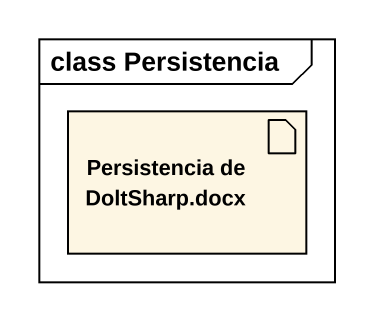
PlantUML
@startuml
mainframe class Persistencia
artifact "Persistencia de DoltSharp.docx" as Persistencia_de_DoltSharp
@enduml
